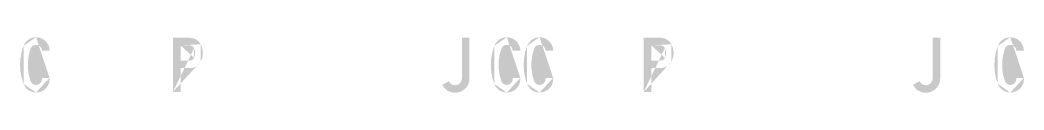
# Model space of a CAD drawing. Header units: millimetres. Extents: x 0 to 2059, y -1982 to 155.
# Drawn here: x 1081 to 2059, y -1241 to -1187 of the extents above; entities that cross this region are included whole.
import ezdxf

# ---------------------------------------------------------------- set-up
doc = ezdxf.new("R2010")
doc.units = ezdxf.units.MM
doc.header["$LTSCALE"] = 0.01
doc.layers.add('GREEN', color=84, linetype='Continuous')

msp = doc.modelspace()

# ---------------------------------------------------------------- hatches: boundary and pattern name
at = {"layer": 'GREEN'}
h = msp.add_hatch(color=256, dxfattribs=at)
h.paths.add_polyline_path([(1109.49, -1227.57), (1109.46, -1227.57)], flags=16)
edge = h.paths.add_edge_path()
edge.add_line((1102.05, -1226.5), (1109.49, -1226.5))
edge.add_line((1109.49, -1226.5), (1109.49, -1227.57))
edge.add_line((1109.17, -1230.53), (1109.49, -1227.57))
edge.add_line((1109.17, -1230.53), (1108.2, -1233.34))
edge.add_line((1108.2, -1233.34), (1106.6, -1235.85))
edge.add_line((1106.6, -1235.85), (1104.52, -1237.96))
edge.add_line((1104.52, -1237.96), (1102, -1239.55))
edge.add_line((1102, -1239.55), (1099.19, -1240.52))
edge.add_line((1099.19, -1240.52), (1096.24, -1240.84))
edge.add_line((1096.24, -1240.84), (1093.1, -1240.45))
edge.add_line((1093.1, -1240.45), (1090.14, -1239.33))
edge.add_line((1090.14, -1239.33), (1087.56, -1237.54))
edge.add_line((1087.56, -1237.54), (1085.49, -1235.15))
edge.add_line((1085.49, -1235.15), (1084.05, -1232.34))
edge.add_line((1084.05, -1232.34), (1082.19, -1226.3))
edge.add_line((1082.19, -1226.3), (1081.07, -1220.08))
edge.add_line((1081.07, -1220.08), (1080.69, -1213.77))
edge.add_line((1080.69, -1213.77), (1081.07, -1207.47))
edge.add_line((1081.07, -1207.47), (1082.19, -1201.26))
edge.add_line((1082.19, -1201.26), (1084.05, -1195.22))
edge.add_line((1084.05, -1195.22), (1085.49, -1192.41))
edge.add_line((1085.49, -1192.41), (1087.56, -1190.02))
edge.add_line((1087.56, -1190.02), (1090.14, -1188.23))
edge.add_line((1090.14, -1188.23), (1093.1, -1187.08))
edge.add_line((1093.1, -1187.08), (1096.24, -1186.71))
edge.add_line((1096.24, -1186.71), (1099.19, -1187.03))
edge.add_line((1099.19, -1187.03), (1102, -1188))
edge.add_line((1102, -1188), (1104.52, -1189.6))
edge.add_line((1104.52, -1189.6), (1106.6, -1191.68))
edge.add_line((1106.6, -1191.68), (1108.2, -1194.22))
edge.add_line((1108.2, -1194.22), (1109.17, -1197.03))
edge.add_line((1109.17, -1197.03), (1109.49, -1199.99))
edge.add_line((1109.49, -1199.99), (1102.05, -1199.99))
edge.add_line((1102.05, -1199.99), (1101.63, -1197.75))
edge.add_line((1101.63, -1197.75), (1100.36, -1195.84))
edge.add_line((1100.36, -1195.84), (1098.47, -1194.57))
edge.add_line((1098.47, -1194.57), (1096.24, -1194.15))
edge.add_line((1096.24, -1194.15), (1094, -1194.59))
edge.add_line((1094, -1194.59), (1092.13, -1195.91))
edge.add_line((1092.13, -1195.91), (1090.94, -1197.85))
edge.add_line((1090.94, -1197.85), (1089.17, -1204.09))
edge.add_line((1089.17, -1204.09), (1088.28, -1210.53))
edge.add_line((1088.28, -1210.53), (1088.28, -1217.02))
edge.add_line((1088.28, -1217.02), (1089.17, -1223.44))
edge.add_line((1089.17, -1223.44), (1090.94, -1229.68))
edge.add_line((1090.94, -1229.68), (1092.13, -1231.64))
edge.add_line((1092.13, -1231.64), (1094, -1232.94))
edge.add_line((1094, -1232.94), (1096.24, -1233.41))
edge.add_line((1096.24, -1233.41), (1098.47, -1232.96))
edge.add_line((1098.47, -1232.96), (1100.36, -1231.69))
edge.add_line((1100.36, -1231.69), (1101.63, -1229.8))
edge.add_line((1101.63, -1229.8), (1102.05, -1227.57))
edge.add_line((1102.05, -1227.57), (1102.05, -1226.5))
edge = h.paths.add_edge_path(flags=16)
edge.add_line((1109.49, -1226.5), (1109.46, -1226.5))
edge.add_line((1096.24, -1186.71), (1096.21, -1186.71))
edge.add_line((1084.05, -1195.22), (1084.03, -1195.22))
edge.add_line((1084.05, -1232.34), (1084.03, -1232.34))
edge.add_line((1096.24, -1240.84), (1096.21, -1240.84))
h = msp.add_hatch(color=256, dxfattribs=at)
h.paths.add_polyline_path([(1246.15, -1194.67), (1246.13, -1194.67)], flags=16)
edge = h.paths.add_edge_path(flags=17)
edge.add_line((1237.13, -1209.54), (1237.13, -1194.67))
edge.add_line((1237.13, -1194.67), (1246.15, -1194.67))
edge.add_line((1247.84, -1195.02), (1246.15, -1194.67))
edge.add_line((1247.84, -1195.02), (1249.34, -1195.94))
edge.add_line((1249.34, -1195.94), (1250.38, -1197.33))
edge.add_line((1250.38, -1197.33), (1251.35, -1200.46))
edge.add_line((1251.35, -1200.46), (1251.35, -1203.74))
edge.add_line((1251.35, -1203.74), (1250.38, -1206.88))
edge.add_line((1250.38, -1206.88), (1249.34, -1208.27))
edge.add_line((1249.34, -1208.27), (1247.84, -1209.19))
edge.add_line((1247.84, -1209.19), (1246.15, -1209.54))
edge.add_line((1246.15, -1209.54), (1237.13, -1209.54))
h.paths.add_polyline_path([(1246.13, -1187.26), (1246.15, -1187.26)], flags=16)
edge = h.paths.add_edge_path()
edge.add_line((1237.13, -1240.3), (1229.72, -1240.3))
edge.add_line((1229.72, -1240.3), (1229.72, -1187.26))
edge.add_line((1229.72, -1187.26), (1246.15, -1187.26))
edge.add_line((1249.34, -1187.68), (1246.15, -1187.26))
edge.add_line((1249.34, -1187.68), (1252.32, -1188.97))
edge.add_line((1252.32, -1188.97), (1254.86, -1190.99))
edge.add_line((1254.86, -1190.99), (1256.75, -1193.62))
edge.add_line((1256.75, -1193.62), (1258.09, -1196.88))
edge.add_line((1258.09, -1196.88), (1258.78, -1200.34))
edge.add_line((1258.78, -1200.34), (1258.78, -1203.87))
edge.add_line((1258.78, -1203.87), (1258.09, -1207.33))
edge.add_line((1258.09, -1207.33), (1256.75, -1210.58))
edge.add_line((1256.75, -1210.58), (1254.86, -1213.22))
edge.add_line((1254.86, -1213.22), (1252.32, -1215.23))
edge.add_line((1252.32, -1215.23), (1249.34, -1216.53))
edge.add_line((1249.34, -1216.53), (1246.15, -1216.95))
edge.add_line((1246.15, -1216.95), (1237.13, -1216.95))
edge.add_line((1237.13, -1216.95), (1237.13, -1240.3))
edge = h.paths.add_edge_path()
edge.add_line((1237.13, -1194.67), (1237.1, -1194.67))
edge.add_line((1250.38, -1206.88), (1250.35, -1206.88))
edge.add_line((1250.38, -1197.33), (1250.35, -1197.33))
edge.add_line((1229.72, -1240.3), (1229.69, -1240.3))
edge.add_line((1256.75, -1210.58), (1256.72, -1210.58))
edge.add_line((1256.75, -1193.62), (1256.72, -1193.62))
h = msp.add_hatch(color=256, dxfattribs=at)
h.paths.add_polyline_path([(1246.15, -1194.67), (1246.13, -1194.67)], flags=16)
edge = h.paths.add_edge_path(flags=17)
edge.add_line((1237.13, -1209.54), (1237.13, -1194.67))
edge.add_line((1237.13, -1194.67), (1246.15, -1194.67))
edge.add_line((1247.84, -1195.02), (1246.15, -1194.67))
edge.add_line((1247.84, -1195.02), (1249.34, -1195.94))
edge.add_line((1249.34, -1195.94), (1250.38, -1197.33))
edge.add_line((1250.38, -1197.33), (1251.35, -1200.46))
edge.add_line((1251.35, -1200.46), (1251.35, -1203.74))
edge.add_line((1251.35, -1203.74), (1250.38, -1206.88))
edge.add_line((1250.38, -1206.88), (1249.34, -1208.27))
edge.add_line((1249.34, -1208.27), (1247.84, -1209.19))
edge.add_line((1247.84, -1209.19), (1246.15, -1209.54))
edge.add_line((1246.15, -1209.54), (1237.13, -1209.54))
h.paths.add_polyline_path([(1246.13, -1187.26), (1246.15, -1187.26)], flags=16)
edge = h.paths.add_edge_path()
edge.add_line((1237.13, -1240.3), (1229.72, -1240.3))
edge.add_line((1229.72, -1240.3), (1229.72, -1187.26))
edge.add_line((1229.72, -1187.26), (1246.15, -1187.26))
edge.add_line((1249.34, -1187.68), (1246.15, -1187.26))
edge.add_line((1249.34, -1187.68), (1252.32, -1188.97))
edge.add_line((1252.32, -1188.97), (1254.86, -1190.99))
edge.add_line((1254.86, -1190.99), (1256.75, -1193.62))
edge.add_line((1256.75, -1193.62), (1258.09, -1196.88))
edge.add_line((1258.09, -1196.88), (1258.78, -1200.34))
edge.add_line((1258.78, -1200.34), (1258.78, -1203.87))
edge.add_line((1258.78, -1203.87), (1258.09, -1207.33))
edge.add_line((1258.09, -1207.33), (1256.75, -1210.58))
edge.add_line((1256.75, -1210.58), (1254.86, -1213.22))
edge.add_line((1254.86, -1213.22), (1252.32, -1215.23))
edge.add_line((1252.32, -1215.23), (1249.34, -1216.53))
edge.add_line((1249.34, -1216.53), (1246.15, -1216.95))
edge.add_line((1246.15, -1216.95), (1237.13, -1216.95))
edge.add_line((1237.13, -1216.95), (1237.13, -1240.3))
edge = h.paths.add_edge_path()
edge.add_line((1237.13, -1194.67), (1237.1, -1194.67))
edge.add_line((1250.38, -1206.88), (1250.35, -1206.88))
edge.add_line((1250.38, -1197.33), (1250.35, -1197.33))
edge.add_line((1229.72, -1240.3), (1229.69, -1240.3))
edge.add_line((1256.75, -1210.58), (1256.72, -1210.58))
edge.add_line((1256.75, -1193.62), (1256.72, -1193.62))
h = msp.add_hatch(color=256, dxfattribs=at)
h.paths.add_polyline_path([(1511.32, -1227.04), (1511.3, -1227.04)], flags=16)
edge = h.paths.add_edge_path()
edge.add_line((1511.32, -1187.26), (1511.32, -1227.04))
edge.add_line((1511, -1229.01), (1511.32, -1227.04))
edge.add_line((1511, -1229.01), (1510.13, -1230.82))
edge.add_line((1510.13, -1230.82), (1508.74, -1232.27))
edge.add_line((1508.74, -1232.27), (1507, -1233.26))
edge.add_line((1507, -1233.26), (1505.03, -1233.66))
edge.add_line((1505.03, -1233.66), (1503.04, -1233.46))
edge.add_line((1503.04, -1233.46), (1501.2, -1232.69))
edge.add_line((1501.2, -1232.69), (1499.66, -1231.4))
edge.add_line((1499.66, -1231.4), (1498.59, -1229.68))
edge.add_line((1498.59, -1229.68), (1492.23, -1233.41))
edge.add_line((1492.23, -1233.41), (1493.94, -1236))
edge.add_line((1493.94, -1236), (1496.18, -1238.16))
edge.add_line((1496.18, -1238.16), (1498.84, -1239.78))
edge.add_line((1498.84, -1239.78), (1501.8, -1240.75))
edge.add_line((1501.8, -1240.75), (1504.91, -1241.04))
edge.add_line((1504.91, -1241.04), (1507.99, -1240.67))
edge.add_line((1507.99, -1240.67), (1510.9, -1239.6))
edge.add_line((1510.9, -1239.6), (1513.54, -1237.94))
edge.add_line((1513.54, -1237.94), (1515.72, -1235.72))
edge.add_line((1515.72, -1235.72), (1517.37, -1233.06))
edge.add_line((1517.37, -1233.06), (1518.38, -1230.13))
edge.add_line((1518.38, -1230.13), (1518.73, -1227.04))
edge.add_line((1518.73, -1227.04), (1518.73, -1187.26))
edge.add_line((1518.73, -1187.26), (1511.32, -1187.26))
edge = h.paths.add_edge_path(flags=16)
edge.add_line((1518.73, -1227.04), (1518.71, -1227.04))
edge.add_line((1518.73, -1227.04), (1518.71, -1227.04))
edge = h.paths.add_edge_path(flags=16)
edge.add_line((1498.59, -1229.68), (1498.57, -1229.68))
h = msp.add_hatch(color=256, dxfattribs=at)
h.paths.add_polyline_path([(1568.32, -1227.57), (1568.29, -1227.57)], flags=16)
edge = h.paths.add_edge_path()
edge.add_line((1560.88, -1226.5), (1568.32, -1226.5))
edge.add_line((1568.32, -1226.5), (1568.32, -1227.57))
edge.add_line((1567.99, -1230.53), (1568.32, -1227.57))
edge.add_line((1567.99, -1230.53), (1567.02, -1233.34))
edge.add_line((1567.02, -1233.34), (1565.43, -1235.85))
edge.add_line((1565.43, -1235.85), (1563.34, -1237.96))
edge.add_line((1563.34, -1237.96), (1560.83, -1239.55))
edge.add_line((1560.83, -1239.55), (1558.02, -1240.52))
edge.add_line((1558.02, -1240.52), (1555.06, -1240.84))
edge.add_line((1555.06, -1240.84), (1551.93, -1240.45))
edge.add_line((1551.93, -1240.45), (1548.97, -1239.33))
edge.add_line((1548.97, -1239.33), (1546.38, -1237.54))
edge.add_line((1546.38, -1237.54), (1544.32, -1235.15))
edge.add_line((1544.32, -1235.15), (1542.88, -1232.34))
edge.add_line((1542.88, -1232.34), (1541.01, -1226.3))
edge.add_line((1541.01, -1226.3), (1539.89, -1220.08))
edge.add_line((1539.89, -1220.08), (1539.52, -1213.77))
edge.add_line((1539.52, -1213.77), (1539.89, -1207.47))
edge.add_line((1539.89, -1207.47), (1541.01, -1201.26))
edge.add_line((1541.01, -1201.26), (1542.88, -1195.22))
edge.add_line((1542.88, -1195.22), (1544.32, -1192.41))
edge.add_line((1544.32, -1192.41), (1546.38, -1190.02))
edge.add_line((1546.38, -1190.02), (1548.97, -1188.23))
edge.add_line((1548.97, -1188.23), (1551.93, -1187.08))
edge.add_line((1551.93, -1187.08), (1555.06, -1186.71))
edge.add_line((1555.06, -1186.71), (1558.02, -1187.03))
edge.add_line((1558.02, -1187.03), (1560.83, -1188))
edge.add_line((1560.83, -1188), (1563.34, -1189.6))
edge.add_line((1563.34, -1189.6), (1565.43, -1191.68))
edge.add_line((1565.43, -1191.68), (1567.02, -1194.22))
edge.add_line((1567.02, -1194.22), (1567.99, -1197.03))
edge.add_line((1567.99, -1197.03), (1568.32, -1199.99))
edge.add_line((1568.32, -1199.99), (1560.88, -1199.99))
edge.add_line((1560.88, -1199.99), (1560.46, -1197.75))
edge.add_line((1560.46, -1197.75), (1559.19, -1195.84))
edge.add_line((1559.19, -1195.84), (1557.3, -1194.57))
edge.add_line((1557.3, -1194.57), (1555.06, -1194.15))
edge.add_line((1555.06, -1194.15), (1552.82, -1194.59))
edge.add_line((1552.82, -1194.59), (1550.96, -1195.91))
edge.add_line((1550.96, -1195.91), (1549.77, -1197.85))
edge.add_line((1549.77, -1197.85), (1548, -1204.09))
edge.add_line((1548, -1204.09), (1547.1, -1210.53))
edge.add_line((1547.1, -1210.53), (1547.1, -1217.02))
edge.add_line((1547.1, -1217.02), (1548, -1223.44))
edge.add_line((1548, -1223.44), (1549.77, -1229.68))
edge.add_line((1549.77, -1229.68), (1550.96, -1231.64))
edge.add_line((1550.96, -1231.64), (1552.82, -1232.94))
edge.add_line((1552.82, -1232.94), (1555.06, -1233.41))
edge.add_line((1555.06, -1233.41), (1557.3, -1232.96))
edge.add_line((1557.3, -1232.96), (1559.19, -1231.69))
edge.add_line((1559.19, -1231.69), (1560.46, -1229.8))
edge.add_line((1560.46, -1229.8), (1560.88, -1227.57))
edge.add_line((1560.88, -1227.57), (1560.88, -1226.5))
edge = h.paths.add_edge_path(flags=16)
edge.add_line((1568.32, -1226.5), (1568.29, -1226.5))
edge.add_line((1555.06, -1186.71), (1555.04, -1186.71))
edge.add_line((1542.88, -1195.22), (1542.85, -1195.22))
edge.add_line((1542.88, -1232.34), (1542.85, -1232.34))
edge.add_line((1555.06, -1240.84), (1555.04, -1240.84))
h = msp.add_hatch(color=256, dxfattribs=at)
h.paths.add_polyline_path([(1600.29, -1227.57), (1600.27, -1227.57)], flags=16)
edge = h.paths.add_edge_path()
edge.add_line((1592.88, -1226.5), (1600.29, -1226.5))
edge.add_line((1600.29, -1226.5), (1600.29, -1227.57))
edge.add_line((1599.97, -1230.53), (1600.29, -1227.57))
edge.add_line((1599.97, -1230.53), (1599, -1233.34))
edge.add_line((1599, -1233.34), (1597.43, -1235.85))
edge.add_line((1597.43, -1235.85), (1595.32, -1237.96))
edge.add_line((1595.32, -1237.96), (1592.81, -1239.55))
edge.add_line((1592.81, -1239.55), (1590, -1240.52))
edge.add_line((1590, -1240.52), (1587.04, -1240.84))
edge.add_line((1587.04, -1240.84), (1583.91, -1240.45))
edge.add_line((1583.91, -1240.45), (1580.97, -1239.33))
edge.add_line((1580.97, -1239.33), (1578.36, -1237.54))
edge.add_line((1578.36, -1237.54), (1576.3, -1235.15))
edge.add_line((1576.3, -1235.15), (1574.86, -1232.34))
edge.add_line((1574.86, -1232.34), (1572.99, -1226.3))
edge.add_line((1572.99, -1226.3), (1571.87, -1220.08))
edge.add_line((1571.87, -1220.08), (1571.5, -1213.77))
edge.add_line((1571.5, -1213.77), (1571.87, -1207.47))
edge.add_line((1571.87, -1207.47), (1572.99, -1201.26))
edge.add_line((1572.99, -1201.26), (1574.86, -1195.22))
edge.add_line((1574.86, -1195.22), (1576.3, -1192.41))
edge.add_line((1576.3, -1192.41), (1578.36, -1190.02))
edge.add_line((1578.36, -1190.02), (1580.97, -1188.23))
edge.add_line((1580.97, -1188.23), (1583.91, -1187.08))
edge.add_line((1583.91, -1187.08), (1587.04, -1186.71))
edge.add_line((1587.04, -1186.71), (1590, -1187.03))
edge.add_line((1590, -1187.03), (1592.81, -1188))
edge.add_line((1592.81, -1188), (1595.32, -1189.6))
edge.add_line((1595.32, -1189.6), (1597.43, -1191.68))
edge.add_line((1597.43, -1191.68), (1599, -1194.22))
edge.add_line((1599, -1194.22), (1599.97, -1197.03))
edge.add_line((1599.97, -1197.03), (1600.29, -1199.99))
edge.add_line((1600.29, -1199.99), (1592.88, -1199.99))
edge.add_line((1592.88, -1199.99), (1592.44, -1197.75))
edge.add_line((1592.44, -1197.75), (1591.17, -1195.84))
edge.add_line((1591.17, -1195.84), (1589.28, -1194.57))
edge.add_line((1589.28, -1194.57), (1587.04, -1194.15))
edge.add_line((1587.04, -1194.15), (1584.8, -1194.59))
edge.add_line((1584.8, -1194.59), (1582.94, -1195.91))
edge.add_line((1582.94, -1195.91), (1581.74, -1197.85))
edge.add_line((1581.74, -1197.85), (1579.98, -1204.09))
edge.add_line((1579.98, -1204.09), (1579.11, -1210.53))
edge.add_line((1579.11, -1210.53), (1579.11, -1217.02))
edge.add_line((1579.11, -1217.02), (1579.98, -1223.44))
edge.add_line((1579.98, -1223.44), (1581.74, -1229.68))
edge.add_line((1581.74, -1229.68), (1582.94, -1231.64))
edge.add_line((1582.94, -1231.64), (1584.8, -1232.94))
edge.add_line((1584.8, -1232.94), (1587.04, -1233.41))
edge.add_line((1587.04, -1233.41), (1589.28, -1232.96))
edge.add_line((1589.28, -1232.96), (1591.17, -1231.69))
edge.add_line((1591.17, -1231.69), (1592.44, -1229.8))
edge.add_line((1592.44, -1229.8), (1592.88, -1227.57))
edge.add_line((1592.88, -1227.57), (1592.88, -1226.5))
edge = h.paths.add_edge_path(flags=16)
edge.add_line((1600.29, -1226.5), (1600.27, -1226.5))
edge.add_line((1587.04, -1186.71), (1587.02, -1186.71))
edge.add_line((1574.86, -1195.22), (1574.83, -1195.22))
edge.add_line((1574.86, -1232.34), (1574.83, -1232.34))
edge.add_line((1587.04, -1240.84), (1587.02, -1240.84))
h = msp.add_hatch(color=256, dxfattribs=at)
h.paths.add_polyline_path([(1704.98, -1194.67), (1704.95, -1194.67)], flags=16)
edge = h.paths.add_edge_path(flags=17)
edge.add_line((1695.95, -1209.54), (1695.95, -1194.67))
edge.add_line((1695.95, -1194.67), (1704.98, -1194.67))
edge.add_line((1706.67, -1195.02), (1704.98, -1194.67))
edge.add_line((1706.67, -1195.02), (1708.16, -1195.94))
edge.add_line((1708.16, -1195.94), (1709.21, -1197.33))
edge.add_line((1709.21, -1197.33), (1710.18, -1200.46))
edge.add_line((1710.18, -1200.46), (1710.18, -1203.74))
edge.add_line((1710.18, -1203.74), (1709.21, -1206.88))
edge.add_line((1709.21, -1206.88), (1708.16, -1208.27))
edge.add_line((1708.16, -1208.27), (1706.67, -1209.19))
edge.add_line((1706.67, -1209.19), (1704.98, -1209.54))
edge.add_line((1704.98, -1209.54), (1695.95, -1209.54))
h.paths.add_polyline_path([(1704.95, -1187.26), (1704.98, -1187.26)], flags=16)
edge = h.paths.add_edge_path()
edge.add_line((1695.95, -1240.3), (1688.54, -1240.3))
edge.add_line((1688.54, -1240.3), (1688.54, -1187.26))
edge.add_line((1688.54, -1187.26), (1704.98, -1187.26))
edge.add_line((1708.16, -1187.68), (1704.98, -1187.26))
edge.add_line((1708.16, -1187.68), (1711.15, -1188.97))
edge.add_line((1711.15, -1188.97), (1713.68, -1190.99))
edge.add_line((1713.68, -1190.99), (1715.57, -1193.62))
edge.add_line((1715.57, -1193.62), (1716.91, -1196.88))
edge.add_line((1716.91, -1196.88), (1717.61, -1200.34))
edge.add_line((1717.61, -1200.34), (1717.61, -1203.87))
edge.add_line((1717.61, -1203.87), (1716.91, -1207.33))
edge.add_line((1716.91, -1207.33), (1715.57, -1210.58))
edge.add_line((1715.57, -1210.58), (1713.68, -1213.22))
edge.add_line((1713.68, -1213.22), (1711.15, -1215.23))
edge.add_line((1711.15, -1215.23), (1708.16, -1216.53))
edge.add_line((1708.16, -1216.53), (1704.98, -1216.95))
edge.add_line((1704.98, -1216.95), (1695.95, -1216.95))
edge.add_line((1695.95, -1216.95), (1695.95, -1240.3))
edge = h.paths.add_edge_path()
edge.add_line((1695.95, -1194.67), (1695.93, -1194.67))
edge.add_line((1709.21, -1206.88), (1709.18, -1206.88))
edge.add_line((1709.21, -1197.33), (1709.18, -1197.33))
edge.add_line((1688.54, -1240.3), (1688.52, -1240.3))
edge.add_line((1715.57, -1210.58), (1715.55, -1210.58))
edge.add_line((1715.57, -1193.62), (1715.55, -1193.62))
h = msp.add_hatch(color=256, dxfattribs=at)
h.paths.add_polyline_path([(1704.98, -1194.67), (1704.95, -1194.67)], flags=16)
edge = h.paths.add_edge_path(flags=17)
edge.add_line((1695.95, -1209.54), (1695.95, -1194.67))
edge.add_line((1695.95, -1194.67), (1704.98, -1194.67))
edge.add_line((1706.67, -1195.02), (1704.98, -1194.67))
edge.add_line((1706.67, -1195.02), (1708.16, -1195.94))
edge.add_line((1708.16, -1195.94), (1709.21, -1197.33))
edge.add_line((1709.21, -1197.33), (1710.18, -1200.46))
edge.add_line((1710.18, -1200.46), (1710.18, -1203.74))
edge.add_line((1710.18, -1203.74), (1709.21, -1206.88))
edge.add_line((1709.21, -1206.88), (1708.16, -1208.27))
edge.add_line((1708.16, -1208.27), (1706.67, -1209.19))
edge.add_line((1706.67, -1209.19), (1704.98, -1209.54))
edge.add_line((1704.98, -1209.54), (1695.95, -1209.54))
h.paths.add_polyline_path([(1704.95, -1187.26), (1704.98, -1187.26)], flags=16)
edge = h.paths.add_edge_path()
edge.add_line((1695.95, -1240.3), (1688.54, -1240.3))
edge.add_line((1688.54, -1240.3), (1688.54, -1187.26))
edge.add_line((1688.54, -1187.26), (1704.98, -1187.26))
edge.add_line((1708.16, -1187.68), (1704.98, -1187.26))
edge.add_line((1708.16, -1187.68), (1711.15, -1188.97))
edge.add_line((1711.15, -1188.97), (1713.68, -1190.99))
edge.add_line((1713.68, -1190.99), (1715.57, -1193.62))
edge.add_line((1715.57, -1193.62), (1716.91, -1196.88))
edge.add_line((1716.91, -1196.88), (1717.61, -1200.34))
edge.add_line((1717.61, -1200.34), (1717.61, -1203.87))
edge.add_line((1717.61, -1203.87), (1716.91, -1207.33))
edge.add_line((1716.91, -1207.33), (1715.57, -1210.58))
edge.add_line((1715.57, -1210.58), (1713.68, -1213.22))
edge.add_line((1713.68, -1213.22), (1711.15, -1215.23))
edge.add_line((1711.15, -1215.23), (1708.16, -1216.53))
edge.add_line((1708.16, -1216.53), (1704.98, -1216.95))
edge.add_line((1704.98, -1216.95), (1695.95, -1216.95))
edge.add_line((1695.95, -1216.95), (1695.95, -1240.3))
edge = h.paths.add_edge_path()
edge.add_line((1695.95, -1194.67), (1695.93, -1194.67))
edge.add_line((1709.21, -1206.88), (1709.18, -1206.88))
edge.add_line((1709.21, -1197.33), (1709.18, -1197.33))
edge.add_line((1688.54, -1240.3), (1688.52, -1240.3))
edge.add_line((1715.57, -1210.58), (1715.55, -1210.58))
edge.add_line((1715.57, -1193.62), (1715.55, -1193.62))
h = msp.add_hatch(color=256, dxfattribs=at)
h.paths.add_polyline_path([(1970.15, -1227.04), (1970.12, -1227.04)], flags=16)
edge = h.paths.add_edge_path()
edge.add_line((1970.15, -1187.26), (1970.15, -1227.04))
edge.add_line((1969.83, -1229.01), (1970.15, -1227.04))
edge.add_line((1969.83, -1229.01), (1968.96, -1230.82))
edge.add_line((1968.96, -1230.82), (1967.56, -1232.27))
edge.add_line((1967.56, -1232.27), (1965.82, -1233.26))
edge.add_line((1965.82, -1233.26), (1963.86, -1233.66))
edge.add_line((1963.86, -1233.66), (1961.87, -1233.46))
edge.add_line((1961.87, -1233.46), (1960.03, -1232.69))
edge.add_line((1960.03, -1232.69), (1958.49, -1231.4))
edge.add_line((1958.49, -1231.4), (1957.42, -1229.68))
edge.add_line((1957.42, -1229.68), (1951.05, -1233.41))
edge.add_line((1951.05, -1233.41), (1952.77, -1236))
edge.add_line((1952.77, -1236), (1955.01, -1238.16))
edge.add_line((1955.01, -1238.16), (1957.67, -1239.78))
edge.add_line((1957.67, -1239.78), (1960.63, -1240.75))
edge.add_line((1960.63, -1240.75), (1963.73, -1241.04))
edge.add_line((1963.73, -1241.04), (1966.82, -1240.67))
edge.add_line((1966.82, -1240.67), (1969.73, -1239.6))
edge.add_line((1969.73, -1239.6), (1972.36, -1237.94))
edge.add_line((1972.36, -1237.94), (1974.55, -1235.72))
edge.add_line((1974.55, -1235.72), (1976.19, -1233.06))
edge.add_line((1976.19, -1233.06), (1977.21, -1230.13))
edge.add_line((1977.21, -1230.13), (1977.56, -1227.04))
edge.add_line((1977.56, -1227.04), (1977.56, -1187.26))
edge.add_line((1977.56, -1187.26), (1970.15, -1187.26))
edge = h.paths.add_edge_path(flags=16)
edge.add_line((1977.56, -1227.04), (1977.53, -1227.04))
edge.add_line((1977.56, -1227.04), (1977.53, -1227.04))
edge = h.paths.add_edge_path(flags=16)
edge.add_line((1957.42, -1229.68), (1957.39, -1229.68))
h = msp.add_hatch(color=256, dxfattribs=at)
h.paths.add_polyline_path([(2059.12, -1227.57), (2059.1, -1227.57)], flags=16)
edge = h.paths.add_edge_path()
edge.add_line((2051.71, -1226.5), (2059.12, -1226.5))
edge.add_line((2059.12, -1226.5), (2059.12, -1227.57))
edge.add_line((2058.8, -1230.53), (2059.12, -1227.57))
edge.add_line((2058.8, -1230.53), (2057.83, -1233.34))
edge.add_line((2057.83, -1233.34), (2056.26, -1235.85))
edge.add_line((2056.26, -1235.85), (2054.15, -1237.96))
edge.add_line((2054.15, -1237.96), (2051.64, -1239.55))
edge.add_line((2051.64, -1239.55), (2048.83, -1240.52))
edge.add_line((2048.83, -1240.52), (2045.87, -1240.84))
edge.add_line((2045.87, -1240.84), (2042.73, -1240.45))
edge.add_line((2042.73, -1240.45), (2039.8, -1239.33))
edge.add_line((2039.8, -1239.33), (2037.19, -1237.54))
edge.add_line((2037.19, -1237.54), (2035.12, -1235.15))
edge.add_line((2035.12, -1235.15), (2033.68, -1232.34))
edge.add_line((2033.68, -1232.34), (2031.82, -1226.3))
edge.add_line((2031.82, -1226.3), (2030.7, -1220.08))
edge.add_line((2030.7, -1220.08), (2030.33, -1213.77))
edge.add_line((2030.33, -1213.77), (2030.7, -1207.47))
edge.add_line((2030.7, -1207.47), (2031.82, -1201.26))
edge.add_line((2031.82, -1201.26), (2033.68, -1195.22))
edge.add_line((2033.68, -1195.22), (2035.12, -1192.41))
edge.add_line((2035.12, -1192.41), (2037.19, -1190.02))
edge.add_line((2037.19, -1190.02), (2039.8, -1188.23))
edge.add_line((2039.8, -1188.23), (2042.73, -1187.08))
edge.add_line((2042.73, -1187.08), (2045.87, -1186.71))
edge.add_line((2045.87, -1186.71), (2048.83, -1187.03))
edge.add_line((2048.83, -1187.03), (2051.64, -1188))
edge.add_line((2051.64, -1188), (2054.15, -1189.6))
edge.add_line((2054.15, -1189.6), (2056.26, -1191.68))
edge.add_line((2056.26, -1191.68), (2057.83, -1194.22))
edge.add_line((2057.83, -1194.22), (2058.8, -1197.03))
edge.add_line((2058.8, -1197.03), (2059.12, -1199.99))
edge.add_line((2059.12, -1199.99), (2051.71, -1199.99))
edge.add_line((2051.71, -1199.99), (2051.26, -1197.75))
edge.add_line((2051.26, -1197.75), (2049.99, -1195.84))
edge.add_line((2049.99, -1195.84), (2048.1, -1194.57))
edge.add_line((2048.1, -1194.57), (2045.87, -1194.15))
edge.add_line((2045.87, -1194.15), (2043.63, -1194.59))
edge.add_line((2043.63, -1194.59), (2041.76, -1195.91))
edge.add_line((2041.76, -1195.91), (2040.57, -1197.85))
edge.add_line((2040.57, -1197.85), (2038.8, -1204.09))
edge.add_line((2038.8, -1204.09), (2037.93, -1210.53))
edge.add_line((2037.93, -1210.53), (2037.93, -1217.02))
edge.add_line((2037.93, -1217.02), (2038.8, -1223.44))
edge.add_line((2038.8, -1223.44), (2040.57, -1229.68))
edge.add_line((2040.57, -1229.68), (2041.76, -1231.64))
edge.add_line((2041.76, -1231.64), (2043.63, -1232.94))
edge.add_line((2043.63, -1232.94), (2045.87, -1233.41))
edge.add_line((2045.87, -1233.41), (2048.1, -1232.96))
edge.add_line((2048.1, -1232.96), (2049.99, -1231.69))
edge.add_line((2049.99, -1231.69), (2051.26, -1229.8))
edge.add_line((2051.26, -1229.8), (2051.71, -1227.57))
edge.add_line((2051.71, -1227.57), (2051.71, -1226.5))
edge = h.paths.add_edge_path(flags=16)
edge.add_line((2059.12, -1226.5), (2059.1, -1226.5))
edge.add_line((2045.87, -1186.71), (2045.84, -1186.71))
edge.add_line((2033.68, -1195.22), (2033.66, -1195.22))
edge.add_line((2033.68, -1232.34), (2033.66, -1232.34))
edge.add_line((2045.87, -1240.84), (2045.84, -1240.84))

doc.saveas('drawing.dxf')
